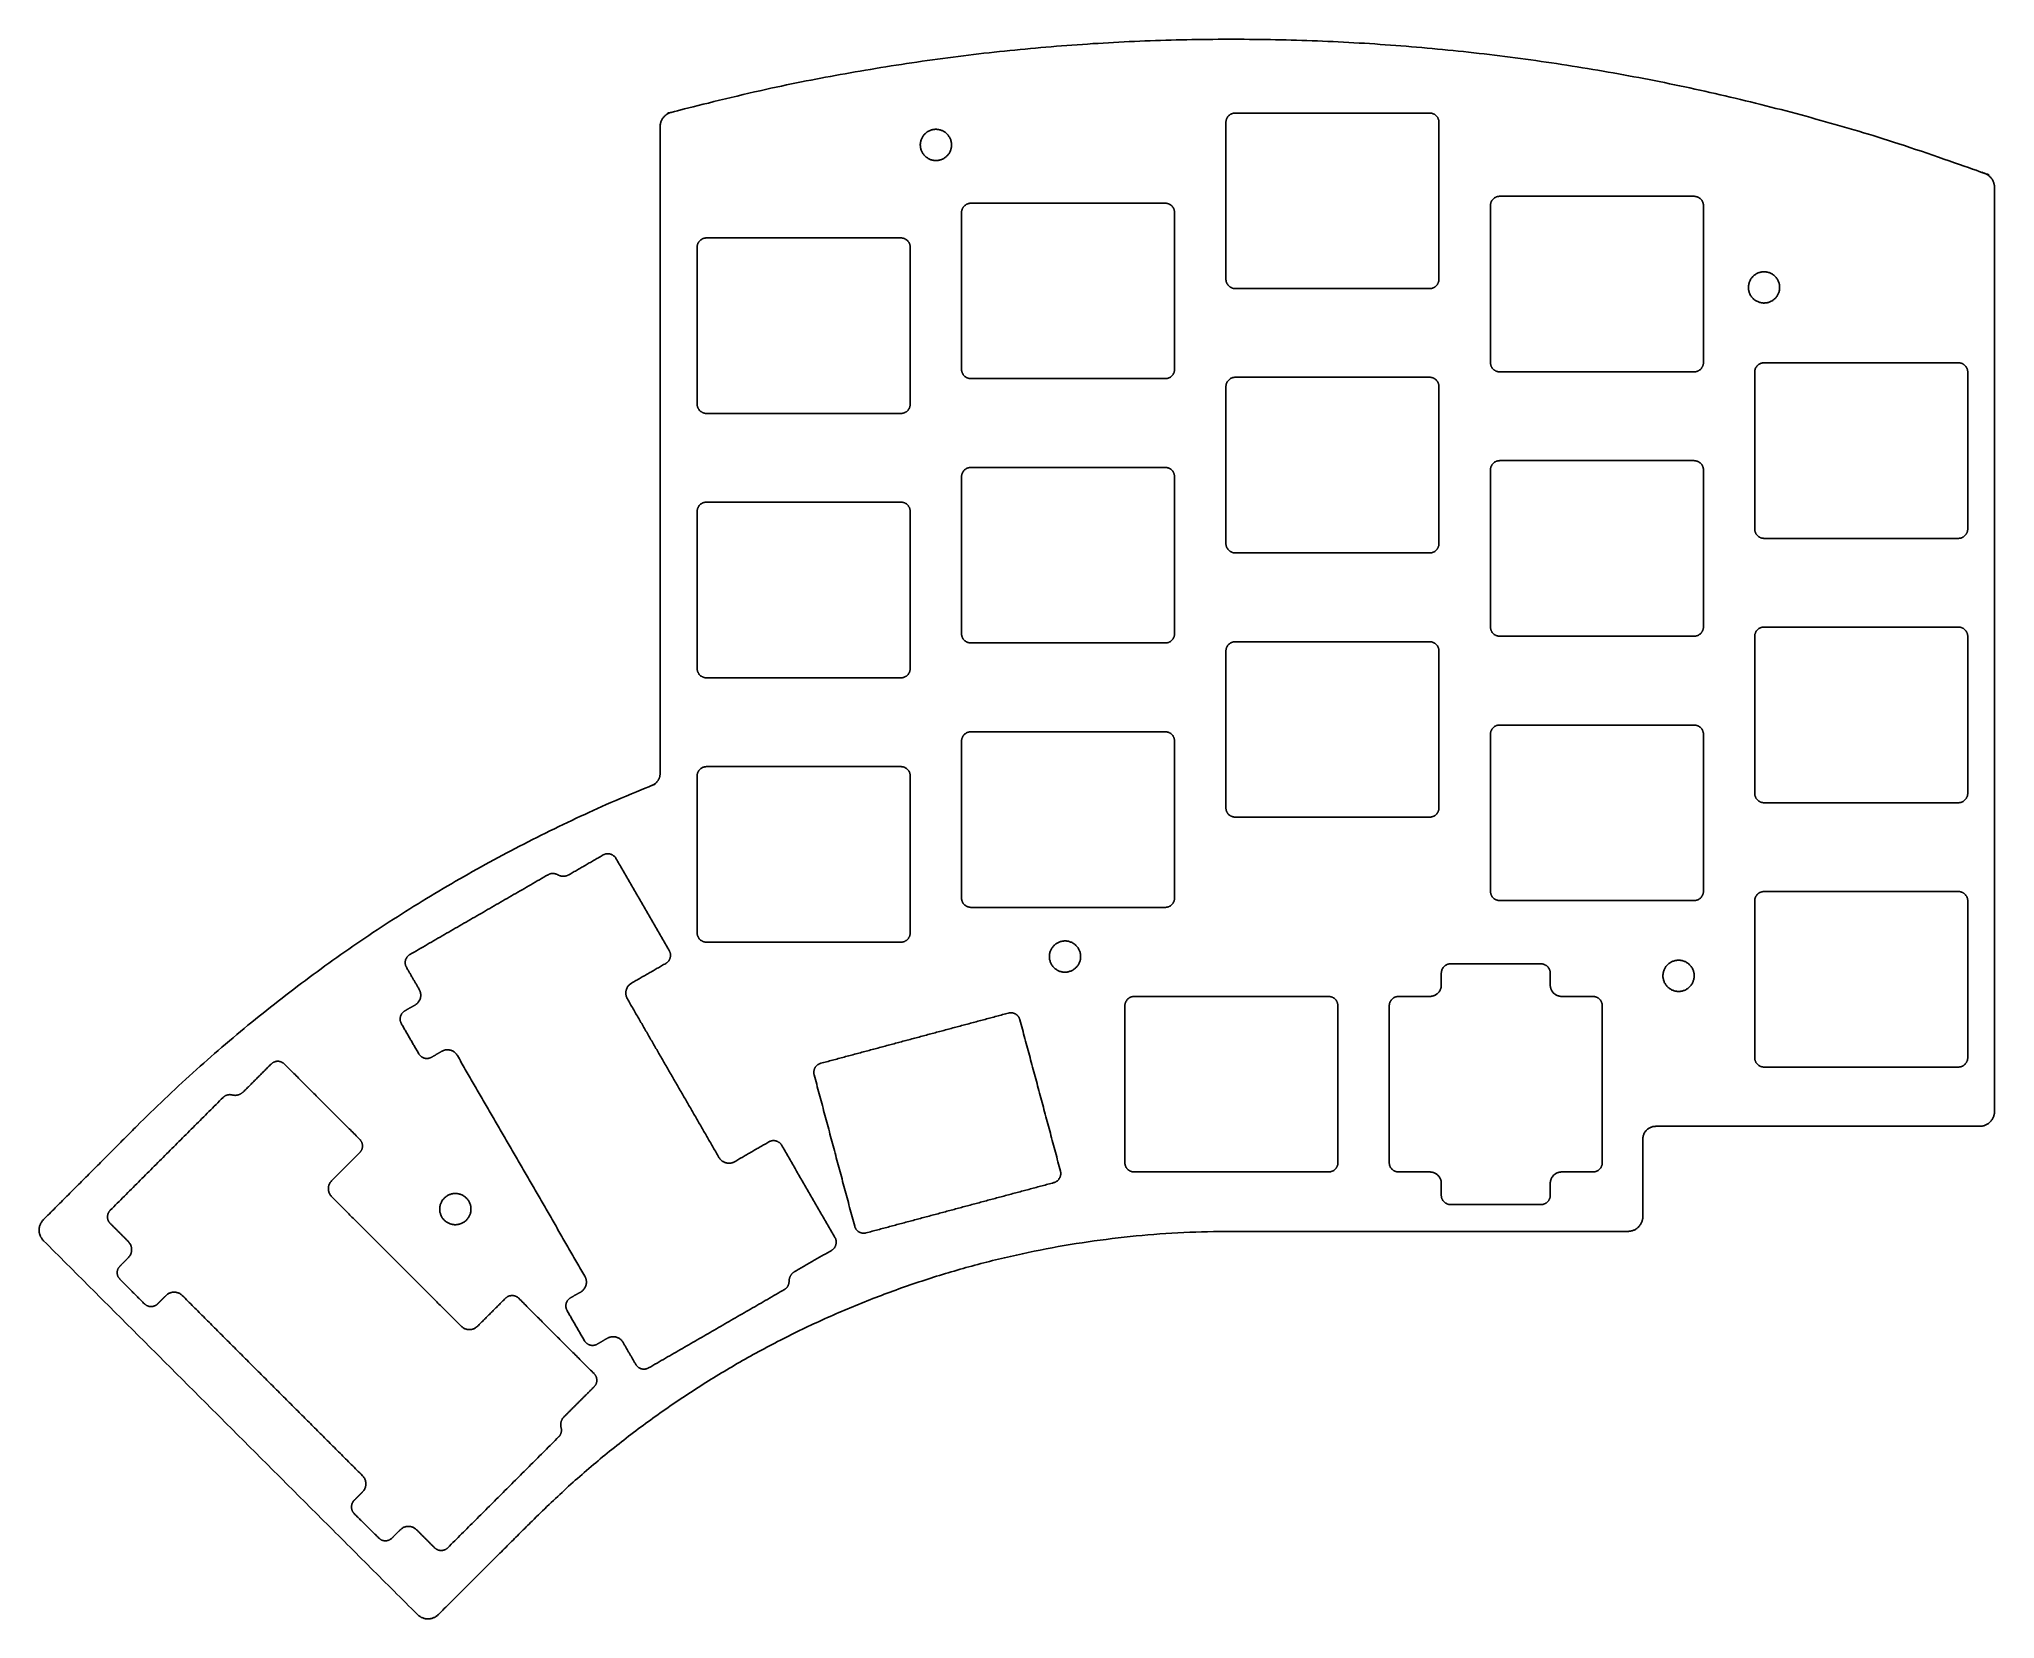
# Model space of a CAD drawing. Header units: millimetres. Extents: x -131 to 10, y -46 to 68.
import ezdxf

# ---------------------------------------------------------------- set-up
doc = ezdxf.new("R2010")
doc.units = ezdxf.units.MM
doc.header["$MEASUREMENT"] = 0
doc.layers.add('0.15mm kerf$Plate Alps', color=18, linetype='Continuous', true_color=0x000000)

msp = doc.modelspace()

# ---------------------------------------------------------------- linework, layer by layer
at = {"layer": '0.15mm kerf$Plate Alps'}
for points, weights, knots in [([(-86.55, 61.43), (-86.55, 62.25), (-85.75, 62.47), (-37.73, 75.22), (8.9, 58.07), (9.6, 57.81), (9.6, 57.06)], [1, 0.792719057415, 1, 0.953496982315, 1, 0.82017080256, 1], [269.510222, 269.510222, 269.510222, 270.821301, 270.821301, 367.021463, 367.021463, 368.239636, 368.239636, 368.239636]), ([(-65.55, 60.12), (-65.55, 61.25), (-66.68, 61.25), (-67.8, 61.25), (-67.8, 60.12), (-67.8, 59), (-66.68, 59), (-65.55, 59), (-65.55, 60.12)], [1, 0.707106781187, 1, 0.707106781187, 1, 0.707106781187, 1, 0.707106781187, 1], [0, 0, 0, 1.884956, 1.884956, 3.769911, 3.769911, 5.654867, 5.654867, 7.539822, 7.539822, 7.539822]), ([(-5.88, 49.85), (-5.88, 50.98), (-7, 50.98), (-8.13, 50.98), (-8.13, 49.85), (-8.13, 48.73), (-7, 48.73), (-5.88, 48.73), (-5.88, 49.85)], [1, 0.707106781187, 1, 0.707106781187, 1, 0.707106781187, 1, 0.707106781187, 1], [0, 0, 0, 1.884956, 1.884956, 3.769911, 3.769911, 5.654867, 5.654867, 7.539822, 7.539822, 7.539822]), ([(-124.25, -10.58), (-108.19, 5.47), (-87.13, 13.97), (-86.55, 14.21), (-86.55, 14.83)], [1, 0.97989100281, 1, 0.828943072151, 1], [176.951716, 176.951716, 176.951716, 221.7281, 221.7281, 222.915262, 222.915262, 222.915262]), ([(-93.12, 7.53), (-93.53, 7.29), (-93.94, 7.53), (-94.28, 7.73), (-94.62, 7.53)], [1, 0.866025403784, 1, 0.866025403784, 1], [60.090342, 60.090342, 60.090342, 60.87574, 60.87574, 61.661138, 61.661138, 61.661138]), ([(-56.25, 1.63), (-56.25, 2.76), (-57.38, 2.76), (-58.5, 2.76), (-58.5, 1.63), (-58.5, 0.51), (-57.38, 0.51), (-56.25, 0.51), (-56.25, 1.63)], [1, 0.707106781187, 1, 0.707106781187, 1, 0.707106781187, 1, 0.707106781187, 1], [0, 0, 0, 1.884956, 1.884956, 3.769911, 3.769911, 5.654867, 5.654867, 7.539822, 7.539822, 7.539822]), ([(-12.04, 0.25), (-12.04, 1.37), (-13.16, 1.37), (-14.29, 1.37), (-14.29, 0.25), (-14.29, -0.88), (-13.16, -0.88), (-12.04, -0.88), (-12.04, 0.25)], [1, 0.707106781187, 1, 0.707106781187, 1, 0.707106781187, 1, 0.707106781187, 1], [0, 0, 0, 1.884956, 1.884956, 3.769911, 3.769911, 5.654867, 5.654867, 7.539822, 7.539822, 7.539822]), ([(-116.59, -8.13), (-116.93, -8.46), (-117.39, -8.34), (-117.76, -8.24), (-118.04, -8.52)], [1, 0.866025403784, 1, 0.866025403784, 1], [0, 0, 0, 0.785398, 0.785398, 1.570796, 1.570796, 1.570796]), ([(-100.18, -16.57), (-100.18, -15.44), (-101.31, -15.44), (-102.43, -15.44), (-102.43, -16.57), (-102.43, -17.69), (-101.31, -17.69), (-100.18, -17.69), (-100.18, -16.57)], [1, 0.707106781187, 1, 0.707106781187, 1, 0.707106781187, 1, 0.707106781187, 1], [0, 0, 0, 1.884956, 1.884956, 3.769911, 3.769911, 5.654867, 5.654867, 7.539822, 7.539822, 7.539822]), ([(-77.59, -22.36), (-77.26, -22.17), (-77.26, -21.78), (-77.26, -21.3), (-76.84, -21.06)], [1, 0.866025403784, 1, 0.866025403784, 1], [11.3, 11.3, 11.3, 12.085398, 12.085398, 12.870796, 12.870796, 12.870796]), ([(-93.86, -32.98), (-93.58, -32.71), (-93.68, -32.33), (-93.81, -31.87), (-93.47, -31.53)], [1, 0.866025403784, 1, 0.866025403784, 1], [66.602731, 66.602731, 66.602731, 67.388129, 67.388129, 68.173527, 68.173527, 68.173527])]:
    msp.add_rational_spline(points, weights, degree=2, knots=knots, dxfattribs=at)
for points, weights in [([(-45.1, 62.42), (-45.78, 62.42), (-45.78, 61.75)], [1, 0.707106781187, 1]), ([(-30.43, 61.75), (-30.43, 62.42), (-31.1, 62.42)], [1, 0.707106781187, 1]), ([(-26.05, 56.42), (-26.72, 56.42), (-26.72, 55.75)], [1, 0.707106781187, 1]), ([(-11.37, 55.75), (-11.37, 56.42), (-12.05, 56.42)], [1, 0.707106781187, 1]), ([(-64.15, 55.92), (-64.83, 55.92), (-64.83, 55.25)], [1, 0.707106781187, 1]), ([(-49.48, 55.25), (-49.48, 55.92), (-50.15, 55.92)], [1, 0.707106781187, 1]), ([(-83.2, 53.42), (-83.88, 53.42), (-83.88, 52.75)], [1, 0.707106781187, 1]), ([(-68.53, 52.75), (-68.53, 53.42), (-69.2, 53.42)], [1, 0.707106781187, 1]), ([(-45.78, 50.45), (-45.78, 49.77), (-45.1, 49.77)], [1, 0.707106781187, 1]), ([(-31.1, 49.77), (-30.43, 49.77), (-30.43, 50.45)], [1, 0.707106781187, 1]), ([(-64.83, 43.95), (-64.83, 43.28), (-64.15, 43.28)], [1, 0.707106781187, 1]), ([(-50.15, 43.28), (-49.48, 43.28), (-49.48, 43.95)], [1, 0.707106781187, 1]), ([(-26.72, 44.45), (-26.72, 43.77), (-26.05, 43.77)], [1, 0.707106781187, 1]), ([(-12.05, 43.77), (-11.37, 43.77), (-11.37, 44.45)], [1, 0.707106781187, 1]), ([(-7, 44.42), (-7.68, 44.42), (-7.68, 43.75)], [1, 0.707106781187, 1]), ([(7.67, 43.75), (7.67, 44.42), (7, 44.42)], [1, 0.707106781187, 1]), ([(-45.1, 43.38), (-45.78, 43.38), (-45.78, 42.7)], [1, 0.707106781187, 1]), ([(-30.43, 42.7), (-30.43, 43.38), (-31.1, 43.38)], [1, 0.707106781187, 1]), ([(-83.88, 41.45), (-83.88, 40.77), (-83.2, 40.77)], [1, 0.707106781187, 1]), ([(-69.2, 40.77), (-68.53, 40.77), (-68.53, 41.45)], [1, 0.707106781187, 1]), ([(-64.15, 36.88), (-64.83, 36.88), (-64.83, 36.2)], [1, 0.707106781187, 1]), ([(-49.48, 36.2), (-49.48, 36.88), (-50.15, 36.88)], [1, 0.707106781187, 1]), ([(-26.05, 37.37), (-26.72, 37.37), (-26.72, 36.7)], [1, 0.707106781187, 1]), ([(-11.37, 36.7), (-11.37, 37.37), (-12.05, 37.37)], [1, 0.707106781187, 1]), ([(-83.2, 34.38), (-83.88, 34.38), (-83.88, 33.7)], [1, 0.707106781187, 1]), ([(-68.53, 33.7), (-68.53, 34.38), (-69.2, 34.38)], [1, 0.707106781187, 1]), ([(-7.68, 32.45), (-7.68, 31.77), (-7, 31.77)], [1, 0.707106781187, 1]), ([(7, 31.77), (7.67, 31.77), (7.67, 32.45)], [1, 0.707106781187, 1]), ([(-45.78, 31.4), (-45.78, 30.72), (-45.1, 30.72)], [1, 0.707106781187, 1]), ([(-31.1, 30.72), (-30.43, 30.72), (-30.43, 31.4)], [1, 0.707106781187, 1]), ([(-26.72, 25.4), (-26.72, 24.72), (-26.05, 24.72)], [1, 0.707106781187, 1]), ([(-12.05, 24.72), (-11.37, 24.72), (-11.37, 25.4)], [1, 0.707106781187, 1]), ([(-7, 25.38), (-7.68, 25.38), (-7.68, 24.7)], [1, 0.707106781187, 1]), ([(7.67, 24.7), (7.67, 25.38), (7, 25.38)], [1, 0.707106781187, 1]), ([(-64.83, 24.9), (-64.83, 24.23), (-64.15, 24.23)], [1, 0.707106781187, 1]), ([(-50.15, 24.23), (-49.48, 24.23), (-49.48, 24.9)], [1, 0.707106781187, 1]), ([(-45.1, 24.32), (-45.78, 24.32), (-45.78, 23.65)], [1, 0.707106781187, 1]), ([(-30.43, 23.65), (-30.43, 24.32), (-31.1, 24.32)], [1, 0.707106781187, 1]), ([(-83.88, 22.4), (-83.88, 21.72), (-83.2, 21.72)], [1, 0.707106781187, 1]), ([(-69.2, 21.72), (-68.53, 21.72), (-68.53, 22.4)], [1, 0.707106781187, 1]), ([(-26.05, 18.32), (-26.72, 18.32), (-26.72, 17.65)], [1, 0.707106781187, 1]), ([(-11.37, 17.65), (-11.37, 18.32), (-12.05, 18.32)], [1, 0.707106781187, 1]), ([(-64.15, 17.83), (-64.83, 17.83), (-64.83, 17.15)], [1, 0.707106781187, 1]), ([(-49.48, 17.15), (-49.48, 17.83), (-50.15, 17.83)], [1, 0.707106781187, 1]), ([(-83.2, 15.32), (-83.88, 15.32), (-83.88, 14.65)], [1, 0.707106781187, 1]), ([(-68.53, 14.65), (-68.53, 15.32), (-69.2, 15.32)], [1, 0.707106781187, 1]), ([(-7.68, 13.4), (-7.68, 12.72), (-7, 12.72)], [1, 0.707106781187, 1]), ([(7, 12.72), (7.67, 12.72), (7.67, 13.4)], [1, 0.707106781187, 1]), ([(-45.78, 12.35), (-45.78, 11.68), (-45.1, 11.68)], [1, 0.707106781187, 1]), ([(-31.1, 11.68), (-30.43, 11.68), (-30.43, 12.35)], [1, 0.707106781187, 1]), ([(-89.73, 8.71), (-90.07, 9.29), (-90.65, 8.96)], [1, 0.707106781187, 1]), ([(-64.83, 5.85), (-64.83, 5.18), (-64.15, 5.18)], [1, 0.707106781187, 1]), ([(-50.15, 5.18), (-49.48, 5.18), (-49.48, 5.85)], [1, 0.707106781187, 1]), ([(-26.72, 6.35), (-26.72, 5.67), (-26.05, 5.67)], [1, 0.707106781187, 1]), ([(-12.05, 5.67), (-11.37, 5.67), (-11.37, 6.35)], [1, 0.707106781187, 1]), ([(-7, 6.32), (-7.68, 6.32), (-7.68, 5.65)], [1, 0.707106781187, 1]), ([(7.67, 5.65), (7.67, 6.32), (7, 6.32)], [1, 0.707106781187, 1]), ([(-83.88, 3.35), (-83.88, 2.67), (-83.2, 2.67)], [1, 0.707106781187, 1]), ([(-69.2, 2.67), (-68.53, 2.67), (-68.53, 3.35)], [1, 0.707106781187, 1]), ([(-104.58, 1.78), (-105.16, 1.44), (-104.83, 0.86)], [1, 0.707106781187, 1]), ([(-86.14, 1.14), (-85.55, 1.48), (-85.89, 2.06)], [1, 0.707106781187, 1]), ([(-29.59, 1.11), (-30.26, 1.11), (-30.26, 0.43)], [1, 0.707106781187, 1]), ([(-22.41, 0.43), (-22.41, 1.11), (-23.09, 1.11)], [1, 0.707106781187, 1]), ([(-103.91, -0.73), (-103.49, -1.45), (-104.21, -1.86)], [1, 0.707106781187, 1]), ([(-88.91, -1.41), (-89.32, -0.7), (-88.61, -0.28)], [1, 0.707106781187, 1]), ([(-52.39, -1.24), (-53.06, -1.24), (-53.06, -1.92)], [1, 0.707106781187, 1]), ([(-37.71, -1.92), (-37.71, -1.24), (-38.39, -1.24)], [1, 0.707106781187, 1]), ([(-33.34, -1.24), (-34.01, -1.24), (-34.01, -1.92)], [1, 0.707106781187, 1]), ([(-30.26, -0.42), (-30.26, -1.24), (-31.09, -1.24)], [1, 0.707106781187, 1]), ([(-21.59, -1.24), (-22.41, -1.24), (-22.41, -0.42)], [1, 0.707106781187, 1]), ([(-18.66, -1.92), (-18.66, -1.24), (-19.34, -1.24)], [1, 0.707106781187, 1]), ([(-104.95, -2.28), (-105.53, -2.62), (-105.19, -3.21)], [1, 0.707106781187, 1]), ([(-60.63, -2.92), (-60.8, -2.26), (-61.45, -2.44)], [1, 0.707106781187, 1]), ([(-103.94, -5.37), (-103.6, -5.96), (-103.02, -5.62)], [1, 0.707106781187, 1]), ([(-102.28, -5.19), (-101.57, -4.78), (-101.16, -5.5)], [1, 0.707106781187, 1]), ([(-113.62, -6.11), (-114.1, -5.63), (-114.58, -6.11)], [1, 0.707106781187, 1]), ([(-74.98, -6.06), (-75.63, -6.24), (-75.45, -6.89)], [1, 0.707106781187, 1]), ([(-7.68, -5.65), (-7.68, -6.33), (-7, -6.33)], [1, 0.707106781187, 1]), ([(7, -6.33), (7.67, -6.33), (7.67, -5.65)], [1, 0.707106781187, 1]), ([(9.6, -9.52), (9.6, -10.6), (8.53, -10.6)], [1, 0.707106781187, 1]), ([(-14.81, -10.6), (-15.74, -10.6), (-15.74, -11.53)], [1, 0.707106781187, 1]), ([(-108.19, -12.49), (-107.72, -12.02), (-108.19, -11.54)], [1, 0.707106781187, 1]), ([(-77.79, -11.97), (-78.13, -11.38), (-78.71, -11.72)], [1, 0.707106781187, 1]), ([(-81.18, -13.15), (-81.9, -13.56), (-82.31, -12.84)], [1, 0.707106781187, 1]), ([(-58.18, -14.66), (-57.53, -14.48), (-57.7, -13.83)], [1, 0.707106781187, 1]), ([(-53.06, -13.22), (-53.06, -13.89), (-52.39, -13.89)], [1, 0.707106781187, 1]), ([(-38.39, -13.89), (-37.71, -13.89), (-37.71, -13.22)], [1, 0.707106781187, 1]), ([(-34.01, -13.22), (-34.01, -13.89), (-33.34, -13.89)], [1, 0.707106781187, 1]), ([(-31.09, -13.89), (-30.26, -13.89), (-30.26, -14.72)], [1, 0.707106781187, 1]), ([(-22.41, -14.72), (-22.41, -13.89), (-21.59, -13.89)], [1, 0.707106781187, 1]), ([(-19.34, -13.89), (-18.66, -13.89), (-18.66, -13.22)], [1, 0.707106781187, 1]), ([(-110.21, -15.68), (-110.79, -15.09), (-110.21, -14.51)], [1, 0.707106781187, 1]), ([(-126.17, -16.65), (-126.65, -17.13), (-126.17, -17.6)], [1, 0.707106781187, 1]), ([(-30.26, -15.57), (-30.26, -16.24), (-29.59, -16.24)], [1, 0.707106781187, 1]), ([(-23.09, -16.24), (-22.41, -16.24), (-22.41, -15.57)], [1, 0.707106781187, 1]), ([(-130.98, -18.84), (-131.74, -18.08), (-130.98, -17.32)], [1, 0.707106781187, 1]), ([(-45.39, -18.17), (-74.91, -18.17), (-95.78, -39.05)], [1, 0.923879532511, 1]), ([(-72.53, -17.8), (-72.35, -18.46), (-71.7, -18.28)], [1, 0.707106781187, 1]), ([(-15.74, -17.09), (-15.74, -18.17), (-16.81, -18.17)], [1, 0.707106781187, 1]), ([(-124.87, -18.9), (-124.29, -19.49), (-124.87, -20.07)], [1, 0.707106781187, 1]), ([(-74.2, -19.54), (-73.62, -19.2), (-73.95, -18.61)], [1, 0.707106781187, 1]), ([(-125.47, -20.67), (-125.95, -21.15), (-125.47, -21.62)], [1, 0.707106781187, 1]), ([(-91.97, -21.41), (-91.56, -22.12), (-92.27, -22.54)], [1, 0.707106781187, 1]), ([(-123.71, -23.39), (-123.23, -23.87), (-122.75, -23.39)], [1, 0.707106781187, 1]), ([(-122.15, -22.79), (-121.57, -22.21), (-120.98, -22.79)], [1, 0.707106781187, 1]), ([(-96.74, -22.99), (-97.22, -22.52), (-97.69, -22.99)], [1, 0.707106781187, 1]), ([(-93.01, -22.96), (-93.59, -23.3), (-93.25, -23.88)], [1, 0.707106781187, 1]), ([(-99.71, -25.01), (-100.29, -25.59), (-100.88, -25.01)], [1, 0.707106781187, 1]), ([(-92, -26.05), (-91.67, -26.63), (-91.08, -26.3)], [1, 0.707106781187, 1]), ([(-90.35, -25.87), (-89.63, -25.46), (-89.22, -26.17)], [1, 0.707106781187, 1]), ([(-88.3, -27.76), (-87.96, -28.35), (-87.38, -28.01)], [1, 0.707106781187, 1]), ([(-91.31, -29.38), (-90.83, -28.9), (-91.31, -28.42)], [1, 0.707106781187, 1]), ([(-107.99, -35.78), (-107.41, -36.37), (-107.99, -36.95)], [1, 0.707106781187, 1]), ([(-108.59, -37.55), (-109.07, -38.03), (-108.59, -38.51)], [1, 0.707106781187, 1]), ([(-105.27, -39.67), (-104.69, -39.09), (-104.1, -39.67)], [1, 0.707106781187, 1]), ([(-106.82, -40.27), (-106.35, -40.75), (-105.87, -40.27)], [1, 0.707106781187, 1]), ([(-102.8, -40.97), (-102.33, -41.45), (-101.85, -40.97)], [1, 0.707106781187, 1]), ([(-102.52, -45.78), (-103.28, -46.54), (-104.04, -45.78)], [1, 0.707106781187, 1])]:
    msp.add_rational_spline(points, weights, degree=2, dxfattribs=at)
for points in [[(-31.1, 62.42), (-38.1, 62.42), (-45.1, 62.42)], [(-86.55, 14.83), (-86.55, 38.13), (-86.55, 61.43)], [(-45.78, 61.75), (-45.78, 56.1), (-45.78, 50.45)], [(-30.43, 50.45), (-30.43, 56.1), (-30.43, 61.75)], [(-12.05, 56.42), (-19.05, 56.42), (-26.05, 56.42)], [(9.6, 57.06), (9.6, 23.77), (9.6, -9.52)], [(-64.83, 55.25), (-64.83, 49.6), (-64.83, 43.95)], [(-50.15, 55.92), (-57.15, 55.92), (-64.15, 55.92)], [(-49.48, 43.95), (-49.48, 49.6), (-49.48, 55.25)], [(-26.72, 55.75), (-26.72, 50.1), (-26.72, 44.45)], [(-11.37, 44.45), (-11.37, 50.1), (-11.37, 55.75)], [(-83.88, 52.75), (-83.88, 47.1), (-83.88, 41.45)], [(-69.2, 53.42), (-76.2, 53.42), (-83.2, 53.42)], [(-68.53, 41.45), (-68.53, 47.1), (-68.53, 52.75)], [(-45.1, 49.77), (-38.1, 49.77), (-31.1, 49.77)], [(-26.05, 43.77), (-19.05, 43.77), (-12.05, 43.77)], [(-7.68, 43.75), (-7.68, 38.1), (-7.68, 32.45)], [(7, 44.42), (0, 44.42), (-7, 44.42)], [(7.67, 32.45), (7.67, 38.1), (7.67, 43.75)], [(-64.15, 43.28), (-57.15, 43.28), (-50.15, 43.28)], [(-45.78, 42.7), (-45.78, 37.05), (-45.78, 31.4)], [(-31.1, 43.38), (-38.1, 43.38), (-45.1, 43.38)], [(-30.43, 31.4), (-30.43, 37.05), (-30.43, 42.7)], [(-83.2, 40.77), (-76.2, 40.77), (-69.2, 40.77)], [(-50.15, 36.88), (-57.15, 36.88), (-64.15, 36.88)], [(-26.72, 36.7), (-26.72, 31.05), (-26.72, 25.4)], [(-12.05, 37.37), (-19.05, 37.37), (-26.05, 37.37)], [(-11.37, 25.4), (-11.37, 31.05), (-11.37, 36.7)], [(-64.83, 36.2), (-64.83, 30.55), (-64.83, 24.9)], [(-49.48, 24.9), (-49.48, 30.55), (-49.48, 36.2)], [(-69.2, 34.38), (-76.2, 34.38), (-83.2, 34.38)], [(-83.88, 33.7), (-83.88, 28.05), (-83.88, 22.4)], [(-68.53, 22.4), (-68.53, 28.05), (-68.53, 33.7)], [(-7, 31.77), (0, 31.77), (7, 31.77)], [(-45.1, 30.72), (-38.1, 30.72), (-31.1, 30.72)], [(7, 25.38), (0, 25.38), (-7, 25.38)], [(-64.15, 24.23), (-57.15, 24.23), (-50.15, 24.23)], [(-31.1, 24.32), (-38.1, 24.32), (-45.1, 24.32)], [(-26.05, 24.72), (-19.05, 24.72), (-12.05, 24.72)], [(-7.68, 24.7), (-7.68, 19.05), (-7.68, 13.4)], [(7.67, 13.4), (7.67, 19.05), (7.67, 24.7)], [(-45.78, 23.65), (-45.78, 18), (-45.78, 12.35)], [(-30.43, 12.35), (-30.43, 18), (-30.43, 23.65)], [(-83.2, 21.72), (-76.2, 21.72), (-69.2, 21.72)], [(-12.05, 18.32), (-19.05, 18.32), (-26.05, 18.32)], [(-64.83, 17.15), (-64.83, 11.5), (-64.83, 5.85)], [(-50.15, 17.83), (-57.15, 17.83), (-64.15, 17.83)], [(-49.48, 5.85), (-49.48, 11.5), (-49.48, 17.15)], [(-26.72, 17.65), (-26.72, 12), (-26.72, 6.35)], [(-11.37, 6.35), (-11.37, 12), (-11.37, 17.65)], [(-83.88, 14.65), (-83.88, 9), (-83.88, 3.35)], [(-69.2, 15.32), (-76.2, 15.32), (-83.2, 15.32)], [(-68.53, 3.35), (-68.53, 9), (-68.53, 14.65)], [(-7, 12.72), (0, 12.72), (7, 12.72)], [(-45.1, 11.68), (-38.1, 11.68), (-31.1, 11.68)], [(-90.65, 8.96), (-91.88, 8.24), (-93.12, 7.53)], [(-85.89, 2.06), (-87.81, 5.39), (-89.73, 8.71)], [(-94.62, 7.53), (-99.6, 4.66), (-104.58, 1.78)], [(-26.05, 5.67), (-19.05, 5.67), (-12.05, 5.67)], [(-7.68, 5.65), (-7.68, 0), (-7.68, -5.65)], [(7, 6.32), (0, 6.32), (-7, 6.32)], [(7.67, -5.65), (7.67, 0), (7.67, 5.65)], [(-64.15, 5.18), (-57.15, 5.18), (-50.15, 5.18)], [(-83.2, 2.67), (-76.2, 2.67), (-69.2, 2.67)], [(-104.83, 0.86), (-104.37, 0.06), (-103.91, -0.73)], [(-88.61, -0.28), (-87.37, 0.43), (-86.14, 1.14)], [(-30.26, 0.43), (-30.26, 0.01), (-30.26, -0.42)], [(-23.09, 1.11), (-26.34, 1.11), (-29.59, 1.11)], [(-22.41, -0.42), (-22.41, 0.01), (-22.41, 0.43)], [(-38.39, -1.24), (-45.39, -1.24), (-52.39, -1.24)], [(-31.09, -1.24), (-32.21, -1.24), (-33.34, -1.24)], [(-19.34, -1.24), (-20.46, -1.24), (-21.59, -1.24)], [(-104.21, -1.86), (-104.58, -2.07), (-104.95, -2.28)], [(-82.31, -12.84), (-85.61, -7.13), (-88.91, -1.41)], [(-61.45, -2.44), (-68.21, -4.25), (-74.98, -6.06)], [(-53.06, -1.92), (-53.06, -7.57), (-53.06, -13.22)], [(-37.71, -13.22), (-37.71, -7.57), (-37.71, -1.92)], [(-34.01, -1.92), (-34.01, -7.57), (-34.01, -13.22)], [(-18.66, -13.22), (-18.66, -7.57), (-18.66, -1.92)], [(-105.19, -3.21), (-104.57, -4.29), (-103.94, -5.37)], [(-57.7, -13.83), (-59.16, -8.37), (-60.63, -2.92)], [(-103.02, -5.62), (-102.65, -5.41), (-102.28, -5.19)], [(-101.16, -5.5), (-96.56, -13.45), (-91.97, -21.41)], [(-114.58, -6.11), (-115.58, -7.12), (-116.59, -8.13)], [(-108.19, -11.54), (-110.91, -8.83), (-113.62, -6.11)], [(-75.45, -6.89), (-73.99, -12.35), (-72.53, -17.8)], [(-7, -6.33), (0, -6.33), (7, -6.33)], [(-118.04, -8.52), (-122.11, -12.58), (-126.17, -16.65)], [(-130.98, -17.32), (-127.61, -13.95), (-124.25, -10.58)], [(8.53, -10.6), (-3.14, -10.6), (-14.81, -10.6)], [(-110.21, -14.51), (-109.2, -13.5), (-108.19, -12.49)], [(-78.71, -11.72), (-79.95, -12.43), (-81.18, -13.15)], [(-73.95, -18.61), (-75.87, -15.29), (-77.79, -11.97)], [(-15.74, -11.53), (-15.74, -14.31), (-15.74, -17.09)], [(-52.39, -13.89), (-45.39, -13.89), (-38.39, -13.89)], [(-33.34, -13.89), (-32.21, -13.89), (-31.09, -13.89)], [(-21.59, -13.89), (-20.46, -13.89), (-19.34, -13.89)], [(-71.7, -18.28), (-64.94, -16.47), (-58.18, -14.66)], [(-30.26, -14.72), (-30.26, -15.14), (-30.26, -15.57)], [(-22.41, -15.57), (-22.41, -15.14), (-22.41, -14.72)], [(-100.88, -25.01), (-105.54, -20.34), (-110.21, -15.68)], [(-29.59, -16.24), (-26.34, -16.24), (-23.09, -16.24)], [(-126.17, -17.6), (-125.52, -18.25), (-124.87, -18.9)], [(-16.81, -18.17), (-31.1, -18.17), (-45.39, -18.17)], [(-104.04, -45.78), (-117.51, -32.31), (-130.98, -18.84)], [(-76.84, -21.06), (-75.52, -20.3), (-74.2, -19.54)], [(-124.87, -20.07), (-125.17, -20.37), (-125.47, -20.67)], [(-125.47, -21.62), (-124.59, -22.51), (-123.71, -23.39)], [(-92.27, -22.54), (-92.64, -22.75), (-93.01, -22.96)], [(-87.38, -28.01), (-82.49, -25.19), (-77.59, -22.36)], [(-122.75, -23.39), (-122.45, -23.09), (-122.15, -22.79)], [(-120.98, -22.79), (-114.49, -29.29), (-107.99, -35.78)], [(-97.69, -22.99), (-98.7, -24), (-99.71, -25.01)], [(-91.31, -28.42), (-94.03, -25.71), (-96.74, -22.99)], [(-93.25, -23.88), (-92.63, -24.97), (-92, -26.05)], [(-91.08, -26.3), (-90.71, -26.08), (-90.35, -25.87)], [(-89.22, -26.17), (-88.76, -26.97), (-88.3, -27.76)], [(-93.47, -31.53), (-92.39, -30.45), (-91.31, -29.38)], [(-101.85, -40.97), (-97.85, -36.98), (-93.86, -32.98)], [(-107.99, -36.95), (-108.29, -37.25), (-108.59, -37.55)], [(-108.59, -38.51), (-107.71, -39.39), (-106.82, -40.27)], [(-95.78, -39.05), (-99.15, -42.41), (-102.52, -45.78)], [(-105.87, -40.27), (-105.57, -39.97), (-105.27, -39.67)], [(-104.1, -39.67), (-103.45, -40.32), (-102.8, -40.97)]]:
    msp.add_open_spline(points, degree=2, dxfattribs=at)

doc.saveas('drawing.dxf')
